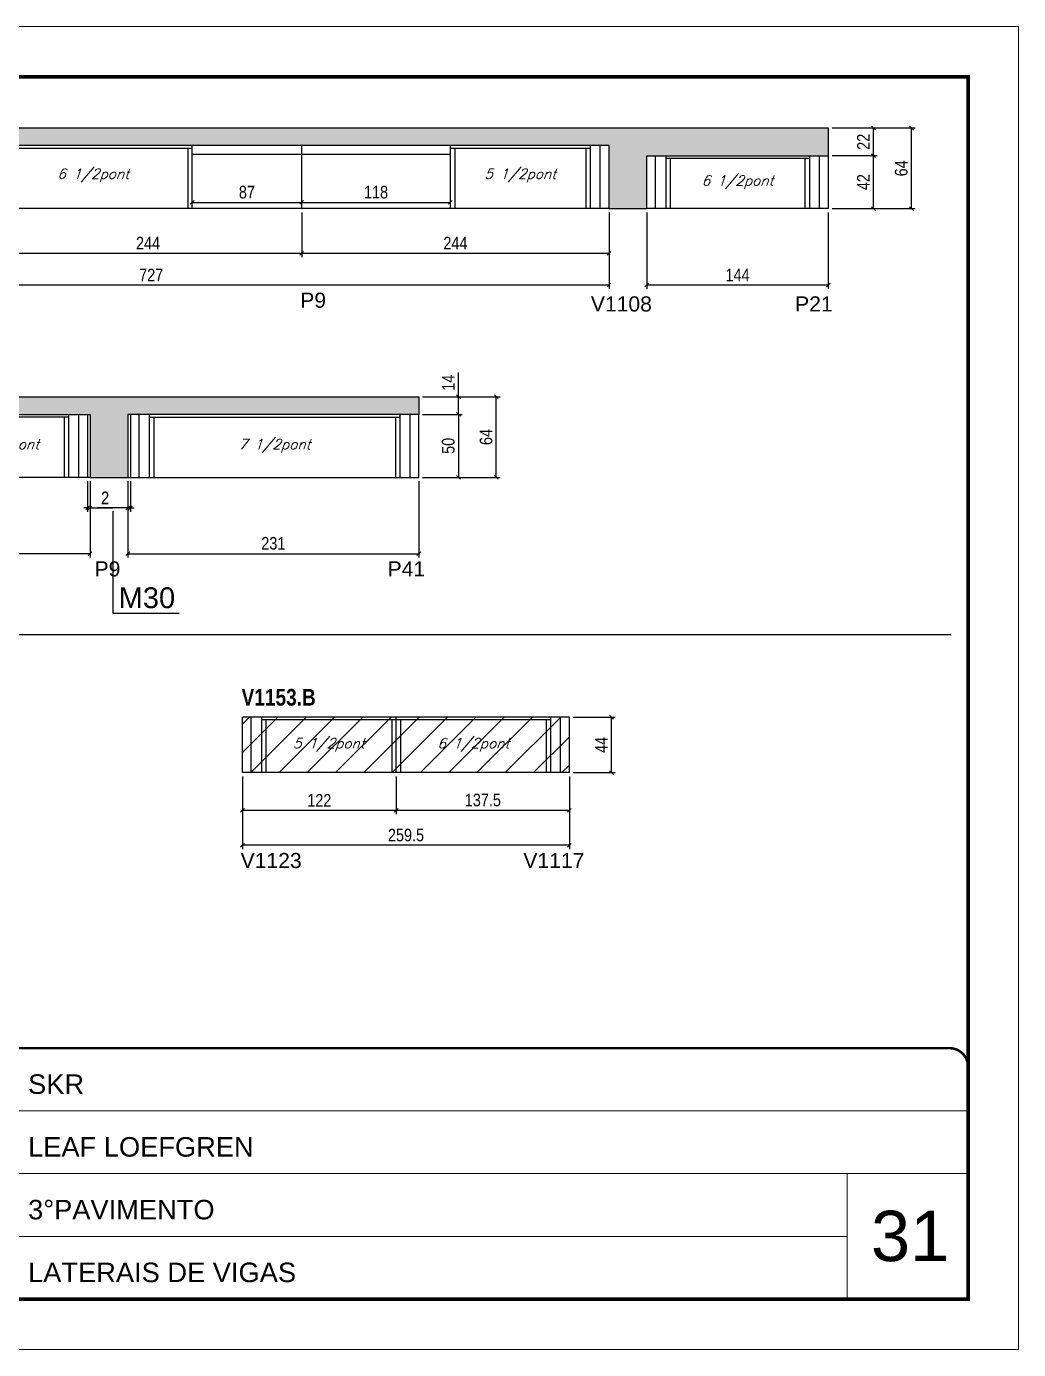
# Model space of a CAD drawing. Extents: x 3309 to 9563, y -2522 to 14608.
# Drawn here: x 7190 to 7978, y 5518 to 6568 of the extents above; entities that cross this region are included whole.
import ezdxf

# ---------------------------------------------------------------- set-up
doc = ezdxf.new("R2010")
doc.units = 0
doc.linetypes.add('CONTINUO', pattern=[0])
doc.linetypes.add('DASHED', pattern=[0.75, 0.5, -0.25])
for name, color, linetype in [('5', 5, 'Continuous'), ('COTA', 241, 'Continuous'), ('NOMENCLATURA', 7, 'Continuous'), ('Painéis', 200, 'Continuous'), ('SARR_2.2x7', 40, 'Continuous'), ('SARR_3.5x7', 81, 'Continuous'), ('texto', 7, 'Continuous')]:
    doc.layers.add(name, color=color, linetype=linetype)
for name, color, linetype, lineweight in [('CARIMBO', 255, 'Continuous', 9), ('Folhas', 255, 'Continuous', 9), ('Hachura', 251, 'Continuous', 9), ('SARRAFO DE PRESSAO', 251, 'DASHED', 9)]:
    doc.layers.add(name, color=color, linetype=linetype, lineweight=lineweight)
doc.styles.add('ARIAL', font='arial.ttf')
doc.styles.add('COTA TECNICA', font='techl___.ttf', dxfattribs={"height": 10})
doc.styles.add('Romans', font='romans.shx')
doc.styles.get("Standard").update_dxf_attribs({"font": 'arial.ttf'})
doc.styles.add('TECNICA', font='techb___.ttf', dxfattribs={"height": 10})
doc.dimstyles.new('PAINEL', dxfattribs={"dimtxt": 10, "dimasz": 3, "dimexe": 3, "dimexo": 3, "dimgap": 3, "dimtad": 1, "dimdec": 1, "dimzin": 12, "dimdsep": 46, "dimtxsty": 'COTA TECNICA', "dimblk1": 'OBLIQUE', "dimblk2": 'OBLIQUE', "dimsah": 1, "dimcen": 0.9, "dimclrd": 4, "dimclre": 4, "dimclrt": 240, "dimadec": 1, "dimazin": 3, "dimtfac": 1, "dimtdec": 1, "dimtmove": 0, "dimatfit": 3, "dimfxl": 1, "dimtolj": 1, "dimtzin": 12, "dimarcsym": 0})
pattern_1 = [(50, (-1598.5, 0), (5.46554, -0.4781726), [0.5715, -6.2865]), (355, (-1598.5, 0), (-1.0573026, 5.7317054), [0.4572, -5.0292175]), (100.451445, (-1598.0445, -0.04), (4.4082374, 5.2535326), [0.4857003, -5.3427073]), (46.1842, (-1598.5, 1.524), (8.1323712, -1.26127), [0.85725, -9.42975]), (96.63556, (-1597.822, 1.419), (7.122124, 7.422784), [0.7285507, -8.014068]), (351.18415, (-1598.5, 1.524), (7.122124, 7.422784), [0.685799, -7.543792]), (21, (-1597.738, 1.143), (4.5484317, -3.067956), [0.5715, -6.2865]), (326, (-1597.738, 1.143), (1.8540609, 5.525639), [0.4572, -5.0292]), (71.451445, (-1597.359, 0.8873), (6.4024926, 2.457683), [0.4857003, -5.342698]), (37.5, (-1598.5, 0), (0.0926581, 2.53665117), [0, -4.96824, 0, -5.1054, 0, -5.04825]), (7.5, (-1598.5, 0), (2.0045899, 3.00541724), [0, -2.91084, 0, -4.85394, 0, -1.92405]), (327.5, (-1600.1993, 0), (4.06771786, -0.17186232), [0, -1.905, 0, -5.9436, 0, -7.8867]), (317.5, (-1600.9613, 0), (4.4438754, 0.7627947), [0, -2.4765, 0, -3.94716, 0, -5.6007])]

# ---------------------------------------------------------------- blocks, each defined once
blk = doc.blocks.new('9999999999')
at = {"color": 30, "linetype": 'CONTINUO'}
for p, q in [((98564.6, 34379.6), (99584, 34379.6)), ((98564.6, 34329.8), (99488, 34329.8)), ((99584, 34329.8), (99488, 34329.8)), ((99488, 34329.8), (99488, 34230.2)), ((98564.6, 34280), (99488, 34280))]:
    blk.add_line(p, q, dxfattribs=at)
at = {"color": 30, "linetype": 'CONTINUO', "const_width": 2}
blk.add_lwpolyline([(99584, 34230.2), (99584, 34414.4, 0.414214), (99569, 34429.4), (98229, 34429.4, 0.414214), (98214, 34414.4), (98214, 34245.2, 0.414214), (98229, 34230.2), (99584, 34230.2)], format="xyb", dxfattribs=at)
at = {"layer": 'Folhas'}
blk.add_lwpolyline([(98139, 34190.2), (99624, 34190.2), (99624, 35240.2), (98139, 35240.2)], close=True, dxfattribs=at)
at = {"layer": 'Folhas', "color": 30, "const_width": 3}
blk.add_lwpolyline([(98214, 34230.2), (99584, 34230.2), (99584, 35200.2), (98214, 35200.2)], close=True, dxfattribs=at)
at = {"color": 7, "linetype": 'Continuous', "ltscale": 5, "style": 'ARIAL'}
for s, height, p in [('SKR', 15.48, (98837.7, 34393.1)), ('LEAF LOEFGREN', 15.483, (98837.7, 34343.3)), ('3°PAVIMENTO', 15.483, (98837.7, 34293.5)), ('LATERAIS DE VIGAS', 15.483, (98837.7, 34243.7))]:
    blk.add_text(s, height=height, dxfattribs=at).set_placement(p)
blk = doc.blocks.new('_Oblique')
at = {"color": 0, "linetype": 'ByBlock', "lineweight": -2}
blk.add_line((-0.5, -0.5), (0.5, 0.5), dxfattribs=at)
blk = doc.blocks.new('*D3154')
at = {"layer": 'COTA', "color": 4, "linetype": 'ByBlock', "lineweight": -2, "transparency": 16777216}
for p, q in [((6925.8, 6420.3), (6925.8, 6359.6)), ((7652.8, 6420.3), (7652.8, 6359.6)), ((7652.8, 6362.6), (6925.8, 6362.6))]:
    blk.add_line(p, q, dxfattribs=at)
at = {"layer": 'Defpoints', "color": 0, "linetype": 'ByBlock', "transparency": 16777216}
for p in [(6925.8, 6423.3), (7652.8, 6423.3), (6925.8, 6362.6)]:
    blk.add_point(p, dxfattribs=at)
at = {"layer": 'COTA', "color": 4, "linetype": 'ByBlock', "lineweight": -2, "transparency": 16777216, "xscale": 3, "yscale": 3, "zscale": 3, "rotation": 180}
blk.add_blockref('_Oblique', (6925.8, 6362.6), dxfattribs=at)
at = {"layer": 'COTA', "color": 4, "linetype": 'ByBlock', "lineweight": -2, "transparency": 16777216, "xscale": 3, "yscale": 3, "zscale": 3}
blk.add_blockref('_Oblique', (7652.8, 6362.6), dxfattribs=at)
at = {"layer": 'COTA', "color": 240, "linetype": 'ByBlock', "transparency": 16777216, "insert": (7289.3, 6370.6), "char_height": 10, "attachment_point": 5, "style": 'COTA TECNICA'}
blk.add_mtext('\\A1;727', dxfattribs=at)
blk = doc.blocks.new('*D3150')
at = {"layer": 'COTA', "color": 4, "lineweight": -2, "transparency": 16777216}
for p, q in [((7164.8, 6420.3), (7164.8, 6384.8)), ((7408.8, 6420.3), (7408.8, 6384.8)), ((7164.8, 6387.8), (7408.8, 6387.8))]:
    blk.add_line(p, q, dxfattribs=at)
at = {"layer": 'Defpoints', "color": 0, "transparency": 16777216}
for p in [(7164.8, 6423.3, 0), (7408.8, 6423.3, 0), (7408.8, 6387.8)]:
    blk.add_point(p, dxfattribs=at)
at = {"layer": 'COTA', "color": 4, "lineweight": -2, "transparency": 16777216, "xscale": 3, "yscale": 3, "zscale": 3, "rotation": 180}
blk.add_blockref('_Oblique', (7164.8, 6387.8), dxfattribs=at)
at = {"layer": 'COTA', "color": 4, "lineweight": -2, "transparency": 16777216, "xscale": 3, "yscale": 3, "zscale": 3}
blk.add_blockref('_Oblique', (7408.8, 6387.8), dxfattribs=at)
at = {"layer": 'COTA', "color": 240, "transparency": 16777216, "insert": (7286.8, 6395.9), "char_height": 10, "attachment_point": 5, "style": 'COTA TECNICA'}
blk.add_mtext('\\A1;244', dxfattribs=at)
blk = doc.blocks.new('*D3155')
at = {"layer": 'COTA', "color": 4, "lineweight": -2, "transparency": 16777216}
for p, q in [((7408.8, 6420.3), (7408.8, 6384.8)), ((7652.8, 6420.3), (7652.8, 6384.8)), ((7408.8, 6387.8), (7652.8, 6387.8))]:
    blk.add_line(p, q, dxfattribs=at)
at = {"layer": 'Defpoints', "color": 0, "transparency": 16777216}
for p in [(7408.8, 6423.3, 0), (7652.8, 6423.3, 0), (7652.8, 6387.8)]:
    blk.add_point(p, dxfattribs=at)
at = {"layer": 'COTA', "color": 4, "lineweight": -2, "transparency": 16777216, "xscale": 3, "yscale": 3, "zscale": 3, "rotation": 180}
blk.add_blockref('_Oblique', (7408.8, 6387.8), dxfattribs=at)
at = {"layer": 'COTA', "color": 4, "lineweight": -2, "transparency": 16777216, "xscale": 3, "yscale": 3, "zscale": 3}
blk.add_blockref('_Oblique', (7652.8, 6387.8), dxfattribs=at)
at = {"layer": 'COTA', "color": 240, "transparency": 16777216, "insert": (7530.8, 6395.9), "char_height": 10, "attachment_point": 5, "style": 'COTA TECNICA'}
blk.add_mtext('\\A1;244', dxfattribs=at)
blk = doc.blocks.new('*D3159')
at = {"layer": 'COTA', "color": 4, "lineweight": -2, "transparency": 16777216}
for p, q in [((7682.8, 6420.3), (7682.8, 6359.6)), ((7826.8, 6420.3), (7826.8, 6359.6)), ((7826.8, 6362.6), (7682.8, 6362.6))]:
    blk.add_line(p, q, dxfattribs=at)
at = {"layer": 'Defpoints', "color": 0, "transparency": 16777216}
for p in [(7682.8, 6423.3), (7826.8, 6423.3), (7682.8, 6362.6)]:
    blk.add_point(p, dxfattribs=at)
at = {"layer": 'COTA', "color": 4, "lineweight": -2, "transparency": 16777216, "xscale": 3, "yscale": 3, "zscale": 3, "rotation": 180}
blk.add_blockref('_Oblique', (7682.8, 6362.6), dxfattribs=at)
at = {"layer": 'COTA', "color": 4, "lineweight": -2, "transparency": 16777216, "xscale": 3, "yscale": 3, "zscale": 3}
blk.add_blockref('_Oblique', (7826.8, 6362.6), dxfattribs=at)
at = {"layer": 'COTA', "color": 240, "transparency": 16777216, "insert": (7754.8, 6370.6), "char_height": 10, "attachment_point": 5, "style": 'COTA TECNICA'}
blk.add_mtext('\\A1;144', dxfattribs=at)
blk = doc.blocks.new('*D3160')
at = {"layer": 'COTA', "color": 4, "lineweight": -2, "transparency": 16777216}
for p, q in [((7829.8, 6465.3), (7865.7, 6465.3)), ((7862.7, 6423.3), (7862.7, 6465.3)), ((7829.8, 6423.3), (7865.7, 6423.3))]:
    blk.add_line(p, q, dxfattribs=at)
at = {"layer": 'Defpoints', "color": 0, "transparency": 16777216}
for p in [(7826.8, 6465.3), (7862.7, 6465.3), (7826.8, 6423.3)]:
    blk.add_point(p, dxfattribs=at)
at = {"layer": 'COTA', "color": 4, "lineweight": -2, "transparency": 16777216, "xscale": 3, "yscale": 3, "zscale": 3}
for p, rotation in [((7862.7, 6465.3), 90), ((7862.7, 6423.3), 270)]:
    blk.add_blockref('_Oblique', p, dxfattribs=dict(at, rotation=rotation))
at = {"layer": 'COTA', "color": 240, "transparency": 16777216, "insert": (7854.7, 6444.3), "char_height": 10, "attachment_point": 5, "rotation": 90, "style": 'COTA TECNICA'}
blk.add_mtext('\\A1;42', dxfattribs=at)
blk = doc.blocks.new('*D3161')
at = {"layer": 'COTA', "color": 4, "lineweight": -2, "transparency": 16777216}
for p, q in [((7829.8, 6487.3), (7865.7, 6487.3)), ((7862.7, 6465.3), (7862.7, 6487.3)), ((7829.8, 6465.3), (7865.7, 6465.3))]:
    blk.add_line(p, q, dxfattribs=at)
at = {"layer": 'Defpoints', "color": 0, "transparency": 16777216}
for p in [(7826.8, 6487.3), (7862.7, 6487.3), (7826.8, 6465.3)]:
    blk.add_point(p, dxfattribs=at)
at = {"layer": 'COTA', "color": 4, "lineweight": -2, "transparency": 16777216, "xscale": 3, "yscale": 3, "zscale": 3}
for p, rotation in [((7862.7, 6487.3), 90), ((7862.7, 6465.3), 270)]:
    blk.add_blockref('_Oblique', p, dxfattribs=dict(at, rotation=rotation))
at = {"layer": 'COTA', "color": 240, "transparency": 16777216, "insert": (7854.7, 6476.3), "char_height": 10, "attachment_point": 5, "rotation": 90, "style": 'COTA TECNICA'}
blk.add_mtext('\\A1;22', dxfattribs=at)
blk = doc.blocks.new('*D3162')
at = {"layer": 'COTA', "color": 4, "lineweight": -2, "transparency": 16777216}
for p, q in [((7829.8, 6487.3), (7895.9, 6487.3)), ((7892.9, 6423.3), (7892.9, 6487.3)), ((7829.8, 6423.3), (7895.9, 6423.3))]:
    blk.add_line(p, q, dxfattribs=at)
at = {"layer": 'Defpoints', "color": 0, "transparency": 16777216}
for p in [(7826.8, 6487.3), (7892.9, 6487.3), (7826.8, 6423.3)]:
    blk.add_point(p, dxfattribs=at)
at = {"layer": 'COTA', "color": 4, "lineweight": -2, "transparency": 16777216, "xscale": 3, "yscale": 3, "zscale": 3}
for p, rotation in [((7892.9, 6487.3), 90), ((7892.9, 6423.3), 270)]:
    blk.add_blockref('_Oblique', p, dxfattribs=dict(at, rotation=rotation))
at = {"layer": 'COTA', "color": 240, "transparency": 16777216, "insert": (7884.8, 6455.3), "char_height": 10, "attachment_point": 5, "rotation": 90, "style": 'COTA TECNICA'}
blk.add_mtext('\\A1;64', dxfattribs=at)
blk = doc.blocks.new('*D3165')
at = {"layer": 'COTA', "color": 4, "lineweight": -2, "transparency": 16777216}
for p, q in [((7321.8, 6426.3), (7321.8, 6431.2)), ((7321.8, 6428.2), (7408.8, 6428.2)), ((7408.8, 6426.3), (7408.8, 6431.2))]:
    blk.add_line(p, q, dxfattribs=at)
at = {"layer": 'Defpoints', "color": 0, "transparency": 16777216}
for p in [(7408.8, 6428.2), (7321.8, 6423.3), (7408.8, 6423.3)]:
    blk.add_point(p, dxfattribs=at)
at = {"layer": 'COTA', "color": 4, "lineweight": -2, "transparency": 16777216, "xscale": 3, "yscale": 3, "zscale": 3, "rotation": 180}
blk.add_blockref('_Oblique', (7321.8, 6428.2), dxfattribs=at)
at = {"layer": 'COTA', "color": 4, "lineweight": -2, "transparency": 16777216, "xscale": 3, "yscale": 3, "zscale": 3}
blk.add_blockref('_Oblique', (7408.8, 6428.2), dxfattribs=at)
at = {"layer": 'COTA', "color": 240, "transparency": 16777216, "insert": (7365.3, 6436.3), "char_height": 10, "attachment_point": 5, "style": 'COTA TECNICA'}
blk.add_mtext('\\A1;87', dxfattribs=at)
blk = doc.blocks.new('*D3166')
at = {"layer": 'COTA', "color": 4, "lineweight": -2, "transparency": 16777216}
for p, q in [((7408.8, 6426.3), (7408.8, 6431.2)), ((7408.8, 6428.2), (7526.8, 6428.2)), ((7526.8, 6426.3), (7526.8, 6431.2))]:
    blk.add_line(p, q, dxfattribs=at)
at = {"layer": 'Defpoints', "color": 0, "transparency": 16777216}
for p in [(7526.8, 6428.2), (7408.8, 6423.3), (7526.8, 6423.3)]:
    blk.add_point(p, dxfattribs=at)
at = {"layer": 'COTA', "color": 4, "lineweight": -2, "transparency": 16777216, "xscale": 3, "yscale": 3, "zscale": 3, "rotation": 180}
blk.add_blockref('_Oblique', (7408.8, 6428.2), dxfattribs=at)
at = {"layer": 'COTA', "color": 4, "lineweight": -2, "transparency": 16777216, "xscale": 3, "yscale": 3, "zscale": 3}
blk.add_blockref('_Oblique', (7526.8, 6428.2), dxfattribs=at)
at = {"layer": 'COTA', "color": 240, "transparency": 16777216, "insert": (7467.8, 6436.3), "char_height": 10, "attachment_point": 5, "style": 'COTA TECNICA'}
blk.add_mtext('\\A1;118', dxfattribs=at)
blk = doc.blocks.new('*D3170')
at = {"layer": 'COTA', "color": 4, "lineweight": -2, "transparency": 16777216}
for p, q in [((7099.8, 6207), (7099.8, 6146.4)), ((7240.8, 6207), (7240.8, 6146.4)), ((7240.8, 6149.4), (7099.8, 6149.4))]:
    blk.add_line(p, q, dxfattribs=at)
at = {"layer": 'Defpoints', "color": 0, "transparency": 16777216}
for p in [(7099.8, 6210), (7240.8, 6210), (7099.8, 6149.4)]:
    blk.add_point(p, dxfattribs=at)
at = {"layer": 'COTA', "color": 4, "lineweight": -2, "transparency": 16777216, "xscale": 3, "yscale": 3, "zscale": 3, "rotation": 180}
blk.add_blockref('_Oblique', (7099.8, 6149.4), dxfattribs=at)
at = {"layer": 'COTA', "color": 4, "lineweight": -2, "transparency": 16777216, "xscale": 3, "yscale": 3, "zscale": 3}
blk.add_blockref('_Oblique', (7240.8, 6149.4), dxfattribs=at)
at = {"layer": 'COTA', "color": 240, "transparency": 16777216, "insert": (7170.3, 6157.4), "char_height": 10, "attachment_point": 5, "style": 'COTA TECNICA'}
blk.add_mtext('\\A1;141', dxfattribs=at)
blk = doc.blocks.new('*D3171')
at = {"layer": 'COTA', "color": 4, "lineweight": -2, "transparency": 16777216}
for p, q in [((7270.8, 6207), (7270.8, 6146.4)), ((7501.8, 6207), (7501.8, 6146.4)), ((7270.8, 6149.4), (7501.8, 6149.4))]:
    blk.add_line(p, q, dxfattribs=at)
at = {"layer": 'Defpoints', "color": 0, "transparency": 16777216}
for p in [(7270.8, 6210), (7501.8, 6210), (7501.8, 6149.4)]:
    blk.add_point(p, dxfattribs=at)
at = {"layer": 'COTA', "color": 4, "lineweight": -2, "transparency": 16777216, "xscale": 3, "yscale": 3, "zscale": 3, "rotation": 180}
blk.add_blockref('_Oblique', (7270.8, 6149.4), dxfattribs=at)
at = {"layer": 'COTA', "color": 4, "lineweight": -2, "transparency": 16777216, "xscale": 3, "yscale": 3, "zscale": 3}
blk.add_blockref('_Oblique', (7501.8, 6149.4), dxfattribs=at)
at = {"layer": 'COTA', "color": 240, "transparency": 16777216, "insert": (7386.3, 6157.6), "char_height": 10, "attachment_point": 5, "style": 'COTA TECNICA'}
blk.add_mtext('\\A1;231', dxfattribs=at)
blk = doc.blocks.new('*D3173')
at = {"layer": 'COTA', "color": 4, "lineweight": -2, "transparency": 16777216}
for p, q in [((7504.8, 6260), (7536.3, 6260)), ((7533.3, 6260), (7533.3, 6210)), ((7504.8, 6210), (7536.3, 6210))]:
    blk.add_line(p, q, dxfattribs=at)
at = {"layer": 'Defpoints', "color": 0, "transparency": 16777216}
for p in [(7501.8, 6260, 0), (7501.8, 6210, 0), (7533.3, 6210)]:
    blk.add_point(p, dxfattribs=at)
at = {"layer": 'COTA', "color": 4, "lineweight": -2, "transparency": 16777216, "xscale": 3, "yscale": 3, "zscale": 3}
for p, rotation in [((7533.3, 6260), 90), ((7533.3, 6210), 270)]:
    blk.add_blockref('_Oblique', p, dxfattribs=dict(at, rotation=rotation))
at = {"layer": 'COTA', "color": 240, "transparency": 16777216, "insert": (7525.2, 6235), "char_height": 10, "attachment_point": 5, "rotation": 90, "style": 'COTA TECNICA'}
blk.add_mtext('\\A1;50', dxfattribs=at)
blk = doc.blocks.new('*D3174')
at = {"layer": 'COTA', "color": 4, "lineweight": -2, "transparency": 16777216}
for p, q in [((7533.3, 6274), (7533.3, 6293.1)), ((7504.8, 6274), (7536.3, 6274)), ((7533.3, 6260), (7533.3, 6274)), ((7504.8, 6260), (7536.3, 6260))]:
    blk.add_line(p, q, dxfattribs=at)
at = {"layer": 'Defpoints', "color": 0, "transparency": 16777216}
for p in [(7501.8, 6274, 0), (7533.3, 6274), (7501.8, 6260, 0)]:
    blk.add_point(p, dxfattribs=at)
at = {"layer": 'COTA', "color": 4, "lineweight": -2, "transparency": 16777216, "xscale": 3, "yscale": 3, "zscale": 3}
for p, rotation in [((7533.3, 6274), 90), ((7533.3, 6260), 270)]:
    blk.add_blockref('_Oblique', p, dxfattribs=dict(at, rotation=rotation))
at = {"layer": 'COTA', "color": 240, "transparency": 16777216, "insert": (7525.2, 6285.1), "char_height": 10, "attachment_point": 5, "rotation": 90, "style": 'COTA TECNICA'}
blk.add_mtext('\\A1;14', dxfattribs=at)
blk = doc.blocks.new('*D3175')
at = {"layer": 'COTA', "color": 4, "lineweight": -2, "transparency": 16777216}
for p, q in [((7504.8, 6274), (7566.3, 6274)), ((7563.3, 6210), (7563.3, 6274)), ((7504.8, 6210), (7566.3, 6210))]:
    blk.add_line(p, q, dxfattribs=at)
at = {"layer": 'Defpoints', "color": 0, "transparency": 16777216}
for p in [(7501.8, 6274, 0), (7563.3, 6274), (7501.8, 6210, 0)]:
    blk.add_point(p, dxfattribs=at)
at = {"layer": 'COTA', "color": 4, "lineweight": -2, "transparency": 16777216, "xscale": 3, "yscale": 3, "zscale": 3}
for p, rotation in [((7563.3, 6274), 90), ((7563.3, 6210), 270)]:
    blk.add_blockref('_Oblique', p, dxfattribs=dict(at, rotation=rotation))
at = {"layer": 'COTA', "color": 240, "transparency": 16777216, "insert": (7555.2, 6242), "char_height": 10, "attachment_point": 5, "rotation": 90, "style": 'COTA TECNICA'}
blk.add_mtext('\\A1;64', dxfattribs=at)
blk = doc.blocks.new('*D3176')
at = {"layer": 'COTA', "color": 4, "lineweight": -2, "transparency": 16777216}
for p, q in [((7238.8, 6207), (7238.8, 6182.7)), ((7240.8, 6207), (7240.8, 6182.7)), ((7238.8, 6185.7), (7235.8, 6185.7)), ((7238.8, 6185.7), (7240.8, 6185.7)), ((7240.8, 6185.7), (7258.9, 6185.7))]:
    blk.add_line(p, q, dxfattribs=at)
at = {"layer": 'Defpoints', "color": 0, "transparency": 16777216}
for p in [(7238.8, 6210), (7240.8, 6210), (7240.8, 6185.7)]:
    blk.add_point(p, dxfattribs=at)
at = {"layer": 'COTA', "color": 4, "lineweight": -2, "transparency": 16777216, "xscale": 3, "yscale": 3, "zscale": 3}
blk.add_blockref('_Oblique', (7238.8, 6185.7), dxfattribs=at)
at = {"layer": 'COTA', "color": 4, "lineweight": -2, "transparency": 16777216, "xscale": 3, "yscale": 3, "zscale": 3, "rotation": 180}
blk.add_blockref('_Oblique', (7240.8, 6185.7), dxfattribs=at)
at = {"layer": 'COTA', "color": 240, "transparency": 16777216, "insert": (7252.8, 6193.7), "char_height": 10, "attachment_point": 5, "style": 'COTA TECNICA'}
blk.add_mtext('\\A1;2', dxfattribs=at)
blk = doc.blocks.new('*D3177')
at = {"layer": 'COTA', "color": 4, "lineweight": -2, "transparency": 16777216}
for p, q in [((7270.8, 6207), (7270.8, 6182.7)), ((7272.8, 6207), (7272.8, 6182.7)), ((7270.8, 6185.7), (7246.6, 6185.7)), ((7272.8, 6185.7), (7270.8, 6185.7)), ((7272.8, 6185.7), (7275.8, 6185.7))]:
    blk.add_line(p, q, dxfattribs=at)
at = {"layer": 'Defpoints', "color": 0, "transparency": 16777216}
for p in [(7270.8, 6210), (7272.8, 6210), (7270.8, 6185.7)]:
    blk.add_point(p, dxfattribs=at)
at = {"layer": 'COTA', "color": 4, "lineweight": -2, "transparency": 16777216, "xscale": 3, "yscale": 3, "zscale": 3}
blk.add_blockref('_Oblique', (7270.8, 6185.7), dxfattribs=at)
at = {"layer": 'COTA', "color": 4, "lineweight": -2, "transparency": 16777216, "xscale": 3, "yscale": 3, "zscale": 3, "rotation": 180}
blk.add_blockref('_Oblique', (7272.8, 6185.7), dxfattribs=at)
at = {"layer": 'COTA', "color": 240, "transparency": 16777216, "insert": (7252.7, 6193.7), "char_height": 10, "attachment_point": 5, "style": 'COTA TECNICA'}
blk.add_mtext('\\A1;2', dxfattribs=at)
blk = doc.blocks.new('*D3236')
at = {"layer": 'COTA', "color": 4, "linetype": 'ByBlock', "lineweight": -2, "transparency": 16777216}
for p, q in [((7483.8, 5972.7), (7483.8, 5942.7)), ((7621.3, 5972.7), (7621.3, 5942.7)), ((7621.3, 5945.7), (7483.8, 5945.7))]:
    blk.add_line(p, q, dxfattribs=at)
at = {"layer": 'Defpoints', "color": 0, "linetype": 'ByBlock', "transparency": 16777216}
for p in [(7483.8, 5975.7), (7621.3, 5975.7), (7483.8, 5945.7)]:
    blk.add_point(p, dxfattribs=at)
at = {"layer": 'COTA', "color": 4, "linetype": 'ByBlock', "lineweight": -2, "transparency": 16777216, "xscale": 3, "yscale": 3, "zscale": 3, "rotation": 180}
blk.add_blockref('_Oblique', (7483.8, 5945.7), dxfattribs=at)
at = {"layer": 'COTA', "color": 4, "linetype": 'ByBlock', "lineweight": -2, "transparency": 16777216, "xscale": 3, "yscale": 3, "zscale": 3}
blk.add_blockref('_Oblique', (7621.3, 5945.7), dxfattribs=at)
at = {"layer": 'COTA', "color": 240, "linetype": 'ByBlock', "transparency": 16777216, "insert": (7552.6, 5953.9), "char_height": 10, "attachment_point": 5, "style": 'COTA TECNICA'}
blk.add_mtext('\\A1;137.5', dxfattribs=at)
blk = doc.blocks.new('*D3237')
at = {"layer": 'COTA', "color": 4, "linetype": 'ByBlock', "lineweight": -2, "transparency": 16777216}
for p, q in [((7361.8, 5972.7), (7361.8, 5942.7)), ((7483.8, 5972.7), (7483.8, 5942.7)), ((7483.8, 5945.7), (7361.8, 5945.7))]:
    blk.add_line(p, q, dxfattribs=at)
at = {"layer": 'Defpoints', "color": 0, "linetype": 'ByBlock', "transparency": 16777216}
for p in [(7361.8, 5975.7), (7483.8, 5975.7), (7361.8, 5945.7)]:
    blk.add_point(p, dxfattribs=at)
at = {"layer": 'COTA', "color": 4, "linetype": 'ByBlock', "lineweight": -2, "transparency": 16777216, "xscale": 3, "yscale": 3, "zscale": 3, "rotation": 180}
blk.add_blockref('_Oblique', (7361.8, 5945.7), dxfattribs=at)
at = {"layer": 'COTA', "color": 4, "linetype": 'ByBlock', "lineweight": -2, "transparency": 16777216, "xscale": 3, "yscale": 3, "zscale": 3}
blk.add_blockref('_Oblique', (7483.8, 5945.7), dxfattribs=at)
at = {"layer": 'COTA', "color": 240, "linetype": 'ByBlock', "transparency": 16777216, "insert": (7422.8, 5953.7), "char_height": 10, "attachment_point": 5, "style": 'COTA TECNICA'}
blk.add_mtext('\\A1;122', dxfattribs=at)
blk = doc.blocks.new('*D3243')
at = {"layer": 'COTA', "color": 4, "linetype": 'ByBlock', "lineweight": -2, "transparency": 16777216}
for p, q in [((7361.8, 5972.7), (7361.8, 5915)), ((7621.3, 5972.7), (7621.3, 5915)), ((7621.3, 5918), (7361.8, 5918))]:
    blk.add_line(p, q, dxfattribs=at)
at = {"layer": 'Defpoints', "color": 0, "linetype": 'ByBlock', "transparency": 16777216}
for p in [(7361.8, 5975.7), (7621.3, 5975.7), (7361.8, 5918)]:
    blk.add_point(p, dxfattribs=at)
at = {"layer": 'COTA', "color": 4, "linetype": 'ByBlock', "lineweight": -2, "transparency": 16777216, "xscale": 3, "yscale": 3, "zscale": 3, "rotation": 180}
blk.add_blockref('_Oblique', (7361.8, 5918), dxfattribs=at)
at = {"layer": 'COTA', "color": 4, "linetype": 'ByBlock', "lineweight": -2, "transparency": 16777216, "xscale": 3, "yscale": 3, "zscale": 3}
blk.add_blockref('_Oblique', (7621.3, 5918), dxfattribs=at)
at = {"layer": 'COTA', "color": 240, "linetype": 'ByBlock', "transparency": 16777216, "insert": (7491.6, 5926.1), "char_height": 10, "attachment_point": 5, "style": 'COTA TECNICA'}
blk.add_mtext('\\A1;259.5', dxfattribs=at)
blk = doc.blocks.new('*D3244')
at = {"layer": 'COTA', "color": 4, "lineweight": -2, "transparency": 16777216}
for p, q in [((7624.3, 6019.7), (7657.7, 6019.7)), ((7654.7, 5975.7), (7654.7, 6019.7)), ((7624.3, 5975.7), (7657.7, 5975.7))]:
    blk.add_line(p, q, dxfattribs=at)
at = {"layer": 'Defpoints', "color": 0, "transparency": 16777216}
for p in [(7621.3, 6019.7), (7654.7, 6019.7), (7621.3, 5975.7)]:
    blk.add_point(p, dxfattribs=at)
at = {"layer": 'COTA', "color": 4, "lineweight": -2, "transparency": 16777216, "xscale": 3, "yscale": 3, "zscale": 3}
for p, rotation in [((7654.7, 6019.7), 90), ((7654.7, 5975.7), 270)]:
    blk.add_blockref('_Oblique', p, dxfattribs=dict(at, rotation=rotation))
at = {"layer": 'COTA', "color": 240, "transparency": 16777216, "insert": (7646.6, 5997.7), "char_height": 10, "attachment_point": 5, "rotation": 90, "style": 'COTA TECNICA'}
blk.add_mtext('\\A1;44', dxfattribs=at)

msp = doc.modelspace()

# ---------------------------------------------------------------- hatches: boundary and pattern name
at = {"layer": 'COTA'}
h = msp.add_hatch(dxfattribs=at)
h.set_pattern_fill('AR-CONC', color=256, scale=0.03)
h.set_pattern_definition(pattern_1)
h.paths.add_polyline_path([(7682.79, 6465.27), (7826.79, 6465.27), (7826.79, 6487.27), (6925.79, 6487.27), (6925.79, 6473.27), (7652.79, 6473.27), (7652.79, 6423.27), (7682.79, 6423.27)])
h = msp.add_hatch(dxfattribs=at)
h.set_pattern_fill('AR-CONC', color=256, scale=0.03)
h.set_pattern_definition(pattern_1)
h.paths.add_polyline_path([(7270.79, 6260.01), (7501.79, 6260.01), (7501.79, 6274.01), (6925.79, 6274.01), (6925.79, 6260.01), (7069.79, 6260.01), (7069.79, 6210.01), (7099.79, 6210.01), (7099.79, 6260.01), (7240.79, 6260.01), (7240.79, 6210.01), (7270.79, 6210.01)])
at = {"layer": 'Hachura', "linetype": 'ByBlock'}
h = msp.add_hatch(dxfattribs=at)
h.set_pattern_fill('ANSI31', color=256, scale=5)
h.set_pattern_definition([(45, (1571.5, -23.235), (-11.22532, 11.22532), [])])
h.paths.add_polyline_path([(7483.8, 6019.67), (7361.8, 6019.67), (7361.8, 5975.67), (7483.8, 5975.67)])
h.paths.add_polyline_path([(7621.3, 6019.67), (7483.8, 6019.67), (7483.8, 5975.67), (7621.3, 5975.67)])

# ---------------------------------------------------------------- linework, layer by layer
at = {"layer": 'COTA'}
for p, q in [((6925.79, 6487.27), (7826.79, 6487.27)), ((7826.79, 6487.27), (7826.79, 6465.27)), ((7652.79, 6423.27), (7682.79, 6423.27)), ((6925.79, 6274.01), (7501.79, 6274.01)), ((7501.79, 6274.01), (7501.79, 6260.01)), ((7240.79, 6210.01), (7270.79, 6210.01)), ((6554.37, 6085.32), (7924.37, 6085.32))]:
    msp.add_line(p, q, dxfattribs=at)
at = {"layer": 'NOMENCLATURA', "linetype": 'Continuous'}
for p, q in [((7259.04, 6102.04), (7259.04, 6183.22)), ((7311.55, 6102.04), (7259.04, 6102.04))]:
    msp.add_line(p, q, dxfattribs=at)
at = {"layer": 'Painéis', "linetype": 'ByBlock'}
for p, q in [((7652.79, 6473.27), (6925.79, 6473.27)), ((7408.79, 6423.27), (7408.79, 6473.27)), ((7652.79, 6423.27), (7652.79, 6473.27)), ((7682.79, 6423.27), (7682.79, 6465.27)), ((7682.79, 6465.27), (7826.79, 6465.27)), ((7826.79, 6465.27), (7826.79, 6423.27)), ((7652.79, 6423.27), (6925.79, 6423.27)), ((7826.79, 6423.27), (7682.79, 6423.27)), ((7099.79, 6260.01), (7240.79, 6260.01)), ((7238.79, 6260.01), (7238.79, 6210.01)), ((7240.79, 6260.01), (7240.79, 6210.01)), ((7501.79, 6260.01), (7270.79, 6260.01)), ((7270.79, 6260.01), (7270.79, 6210.01)), ((7272.79, 6260.01), (7272.79, 6210.01)), ((7501.79, 6210.01), (7501.79, 6260.01)), ((7240.79, 6210.01), (7099.79, 6210.01)), ((7270.79, 6210.01), (7501.79, 6210.01)), ((7621.3, 6019.67), (7361.8, 6019.67)), ((7361.8, 5975.67), (7361.8, 6019.67)), ((7483.8, 5975.67), (7483.8, 6019.67)), ((7621.3, 5975.67), (7621.3, 6019.67)), ((7621.3, 5975.67), (7361.8, 5975.67))]:
    msp.add_line(p, q, dxfattribs=at)
at = {"layer": 'SARR_2.2x7', "linetype": 'Continuous'}
for p, q in [((7321.79, 6471.07), (7164.79, 6471.07)), ((7637.79, 6471.07), (7526.79, 6471.07)), ((7645.79, 6423.27), (7645.79, 6473.27)), ((7408.79, 6466.27), (7321.79, 6466.27)), ((7526.79, 6466.27), (7408.79, 6466.27)), ((7689.79, 6423.27), (7689.79, 6465.27)), ((7811.79, 6463.07), (7697.79, 6463.07)), ((7819.79, 6423.27), (7819.79, 6465.27)), ((7231.79, 6210.01), (7231.79, 6260.01)), ((7279.79, 6210.01), (7279.79, 6260.01)), ((7494.79, 6210.01), (7494.79, 6260.01)), ((7223.79, 6257.81), (7114.79, 6257.81)), ((7287.79, 6257.81), (7486.79, 6257.81)), ((7368.8, 5975.67), (7368.8, 6019.67)), ((7483.8, 6017.47), (7376.8, 6017.47)), ((7606.3, 6017.47), (7483.8, 6017.47)), ((7614.3, 5975.67), (7614.3, 6019.67))]:
    msp.add_line(p, q, dxfattribs=at)
at = {"layer": 'SARR_3.5x7'}
for p, q in [((7318.29, 6471.07), (7318.29, 6423.27)), ((7321.79, 6423.27), (7321.79, 6473.27)), ((7526.79, 6423.27), (7526.79, 6473.27)), ((7530.29, 6471.07), (7530.29, 6423.27)), ((7634.29, 6471.07), (7634.29, 6423.27)), ((7637.79, 6473.27), (7637.79, 6423.27)), ((7697.79, 6465.27), (7697.79, 6423.27)), ((7701.29, 6463.07), (7701.29, 6423.27)), ((7808.29, 6463.07), (7808.29, 6423.27)), ((7811.79, 6465.27), (7811.79, 6423.27)), ((7223.79, 6260.01), (7223.79, 6210.01)), ((7287.79, 6260.01), (7287.79, 6210.01)), ((7486.79, 6260.01), (7486.79, 6210.01)), ((7220.29, 6257.81), (7220.29, 6210.01)), ((7291.29, 6257.81), (7291.29, 6210.01)), ((7483.29, 6257.81), (7483.29, 6210.01)), ((7376.8, 6019.67), (7376.8, 5975.67)), ((7380.3, 6017.47), (7380.3, 5975.67)), ((7480.3, 6017.47), (7480.3, 5975.67)), ((7487.3, 6017.47), (7487.3, 5975.67)), ((7602.8, 6017.47), (7602.8, 5975.67)), ((7606.3, 6019.67), (7606.3, 5975.67))]:
    msp.add_line(p, q, dxfattribs=at)

# ---------------------------------------------------------------- block references
at = {"layer": 'SARRAFO DE PRESSAO', "color": 6, "linetype": 'ByBlock'}
msp.add_blockref('9999999999', (-91646.11, -28672.37), dxfattribs=at)

# ---------------------------------------------------------------- texts
at = {"layer": '5', "linetype": 'Continuous'}
for s, p in [('P9', (7407.62, 6344.56)), ('V1108', (7638.33, 6341.64)), ('P21', (7800.46, 6341.64)), ('P9', (7244.35, 6131.35)), ('P41', (7476.99, 6131.35)), ('V1123', (7360.3, 5899.94)), ('V1117', (7584.75, 5899.94))]:
    msp.add_text(s, height=12, rotation=359.99996, dxfattribs=at).set_placement(p)
at = {"layer": 'CARIMBO', "style": 'ARIAL'}
msp.add_text('31', height=40, dxfattribs=at).set_placement((7860.73, 5587.98))
at = {"layer": 'NOMENCLATURA', "linetype": 'Continuous'}
msp.add_text('M30', height=16.5, dxfattribs=at).set_placement((7263.49, 6106.23))
at = {"layer": 'NOMENCLATURA', "style": 'TECNICA'}
msp.add_text('V1153.B', height=13.2, dxfattribs=at).set_placement((7361.08, 6028.86))
at = {"layer": 'texto', "color": 2, "char_height": 8, "attachment_point": 5, "style": 'Romans'}
for s, insert in [('{\\Q19;\\C256;6 1/2pont}', (7243.29, 6449.63)), ('{\\Q19;\\C256;5 1/2pont}', (7582.29, 6449.63)), ('{\\Q19;\\C256;6 1/2pont}', (7754.79, 6444.27)), ('{\\Q19;\\C256;5 1/2pont}', (7171.79, 6235.01)), ('{\\Q19;\\C256;7 1/2pont}', (7387.29, 6235.01)), ('{\\Q19;\\C256;5 1/2pont}', (7430.3, 5997.67)), ('{\\Q19;\\C256;6 1/2pont}', (7545.05, 5997.67))]:
    msp.add_mtext(s, dxfattribs=dict(at, insert=insert))

# ---------------------------------------------------------------- dimensions: what is measured, and where the dimension line sits
at = {"layer": 'COTA'}
for base, p1, p2, angle, picture, middle in [((7862.74, 6487.27), (7826.79, 6465.27), (7826.79, 6487.27), 90, '*D3161', (7854.74, 6476.27)), ((7892.95, 6487.27), (7826.79, 6423.27), (7826.79, 6487.27), 90, '*D3162', (7884.84, 6455.27)), ((7862.74, 6465.27), (7826.79, 6423.27), (7826.79, 6465.27), 90, '*D3160', (7854.67, 6444.27)), ((7533.28, 6274.01, 0), (7501.79, 6260.01), (7501.79, 6274.01), 90, '*D3174', (7525.2, 6285.07, 0)), ((7563.3, 6274.01, 0), (7501.79, 6210.01), (7501.79, 6274.01), 90, '*D3175', (7555.2, 6242.01, 0)), ((7533.28, 6210.01, 0), (7501.79, 6260.01), (7501.79, 6210.01), 90, '*D3173', (7525.17, 6235.01, 0)), ((7501.79, 6149.36), (7270.79, 6210.01), (7501.79, 6210.01), 180, '*D3171', (7386.29, 6157.58)), ((7654.65, 6019.67), (7621.3, 5975.67), (7621.3, 6019.67), 90, '*D3244', (7646.58, 5997.67))]:
    dim = msp.add_linear_dim(base=base, p1=p1, p2=p2, angle=angle, dimstyle='PAINEL', dxfattribs=at)
    dim.commit()
    dim.dimension.update_dxf_attribs({"geometry": picture, "text_midpoint": middle})
for base, p1, p2, picture, middle in [((7408.79, 6428.23), (7321.79, 6423.27), (7408.79, 6423.27), '*D3165', (7365.29, 6436.33)), ((7408.79, 6387.82, 0), (7164.79, 6423.27), (7408.79, 6423.27), '*D3150', (7286.79, 6395.9, 0)), ((7652.79, 6387.82, 0), (7408.79, 6423.27), (7652.79, 6423.27), '*D3155', (7530.79, 6395.9, 0)), ((7682.79, 6362.57), (7826.79, 6423.27), (7682.79, 6423.27), '*D3159', (7754.79, 6370.65)), ((7099.79, 6149.36), (7240.79, 6210.01), (7099.79, 6210.01), '*D3170', (7170.29, 6157.43)), ((7240.79, 6185.73), (7238.79, 6210.01), (7240.79, 6210.01), '*D3176', (7252.84, 6193.73))]:
    dim = msp.add_linear_dim(base=base, p1=p1, p2=p2, dimstyle='PAINEL', dxfattribs=at)
    dim.commit()
    dim.dimension.update_dxf_attribs({"geometry": picture, "text_midpoint": middle})
dim = msp.add_linear_dim(base=(7526.79, 6428.23), p1=(7408.79, 6423.27), p2=(7526.79, 6423.27), dimstyle='PAINEL', override={"dimtmove": 1}, dxfattribs=at)
dim.commit()
dim.dimension.update_dxf_attribs({"geometry": '*D3166', "text_midpoint": (7467.79, 6436.33)})
at = {"layer": 'COTA', "linetype": 'ByBlock'}
for base, p1, p2, picture, middle in [((6925.79, 6362.57), (7652.79, 6423.27), (6925.79, 6423.27), '*D3154', (7289.29, 6370.65)), ((7361.8, 5917.95), (7621.3, 5975.67), (7361.8, 5975.67), '*D3243', (7491.55, 5926.09)), ((7483.8, 5945.66), (7621.3, 5975.67), (7483.8, 5975.67), '*D3236', (7552.55, 5953.88))]:
    dim = msp.add_linear_dim(base=base, p1=p1, p2=p2, angle=180, dimstyle='PAINEL', dxfattribs=at)
    dim.commit()
    dim.dimension.update_dxf_attribs({"geometry": picture, "text_midpoint": middle})
at = {"layer": 'COTA'}
dim = msp.add_linear_dim(base=(7270.79, 6185.73), p1=(7272.79, 6210.01), p2=(7270.79, 6210.01), dimstyle='PAINEL', dxfattribs=at)
dim.commit()
dim.dimension.update_dxf_attribs({"geometry": '*D3177', "text_midpoint": (7252.68, 6185.73), "dimtype": 160})
at = {"layer": 'COTA', "linetype": 'ByBlock'}
dim = msp.add_linear_dim(base=(7361.8, 5945.66), p1=(7483.8, 5975.67), p2=(7361.8, 5975.67), angle=180, dimstyle='PAINEL', override={"dimtmove": 1}, dxfattribs=at)
dim.commit()
dim.dimension.update_dxf_attribs({"geometry": '*D3237', "text_midpoint": (7422.8, 5953.72)})

doc.saveas('drawing.dxf')
